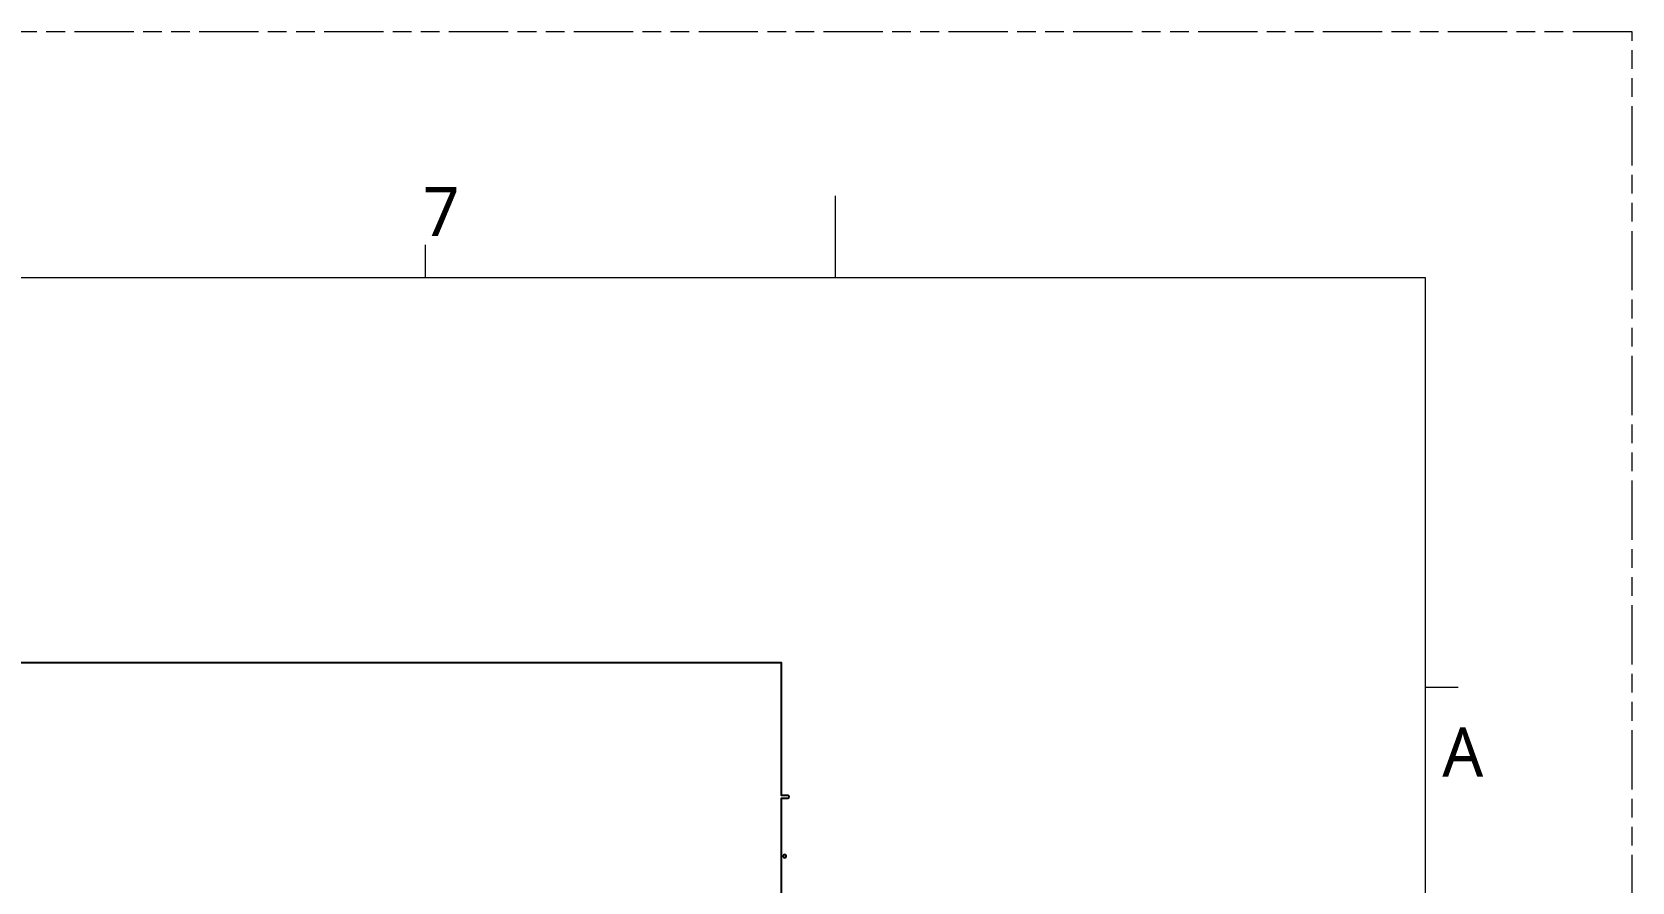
# Model space of a CAD drawing. Extents: x 2864 to 3941, y 2420 to 3182.
# Drawn here: x 3684.9 to 3941.2, y 3045.5 to 3181.8 of the extents above; entities that cross this region are included whole.
import ezdxf

# ---------------------------------------------------------------- set-up
doc = ezdxf.new("R2010")
doc.units = 0
doc.linetypes.add('PHANTOM', pattern=[29.5, 9.5, -1.5, 3, -1.5, 3, -1.5, 9.5])
doc.layers.get('0').update_dxf_attribs({"lineweight": 0})
doc.layers.add('0PAPERF', color=2, linetype='PHANTOM', lineweight=0, plot=False)
doc.layers.add('btr2_panel_layer1', color=7, linetype='Continuous')
doc.layers.add('鵬鼎', color=5, linetype='Continuous')
doc.layers.add('備註', color=1, linetype='Continuous', lineweight=0)
doc.styles.get("Standard").update_dxf_attribs({"font": 'simplex.shx', "height": 2.7})

msp = doc.modelspace()

# ---------------------------------------------------------------- linework, layer by layer
at = {"lineweight": 0}
for p, q in [((3813.54974, 3142.38933), (3813.54974, 3155.51673)), ((3747.91274, 3142.38933), (3747.91274, 3147.64029)), ((3908.06702, 3142.38933), (2894.63174, 3142.38933)), ((3908.06702, 2441.38617), (3908.06702, 3142.38933)), ((3908.06702, 3076.75233), (3913.31798, 3076.75233))]:
    msp.add_line(p, q, dxfattribs=at)
at = {"layer": '0PAPERF'}
msp.add_line((3908.06702, 2441.38617), (3908.06702, 3124.92558), dxfattribs=at)
at = {"layer": 'btr2_panel_layer1', "linetype": 'Continuous'}
msp.add_lwpolyline([(3804.92299, 2643.67608), (3804.92299, 2838.97608), (3805.92299, 2838.97608, 1), (3805.92299, 2839.37608), (3804.92299, 2839.37608), (3804.92299, 3044.67608), (3804.92299, 3058.97608), (3805.92299, 3058.97608, 1), (3805.92299, 3059.37608), (3804.92299, 3059.37608), (3804.92299, 3080.67608), (3791.92299, 3080.67608), (3537.92299, 3080.67608), (3524.92299, 3080.67608), (3524.92299, 3059.37608), (3523.92299, 3059.37608, 1), (3523.92299, 3058.97608), (3524.92299, 3058.97608), (3524.92299, 3044.67608)], format="xyb", dxfattribs=at)
msp.add_lwpolyline([(3805.67299, 3049.67608, 0.414222), (3805.42299, 3049.92608, 0.414222), (3805.17299, 3049.67608, 0.414222), (3805.42299, 3049.42608, 0.414222)], format="xyb", close=True, dxfattribs=at)
at = {"layer": '備註', "color": 2, "linetype": 'PHANTOM', "lineweight": 0}
for p, q in [((3941.15578, 3181.78733), (2864.43501, 3181.78733)), ((3941.15578, 2420.38233), (3941.15578, 3181.78733))]:
    msp.add_line(p, q, dxfattribs=at)

# ---------------------------------------------------------------- texts
at = {"insert": (3747.4825, 3156.94713), "char_height": 7.87644, "width": 4.7954102, "attachment_point": 1}
msp.add_mtext('{\\fMicrosoft JhengHei|b0|i0|c136|p0;\\C0;7}', dxfattribs=at)
at = {"layer": '鵬鼎', "insert": (3910.7722, 3070.30044), "char_height": 7.87644, "width": 14.8568792, "attachment_point": 1}
msp.add_mtext('{\\fMicrosoft JhengHei|b0|i0|c136|p0;\\C0;A}', dxfattribs=at)

doc.saveas('drawing.dxf')
